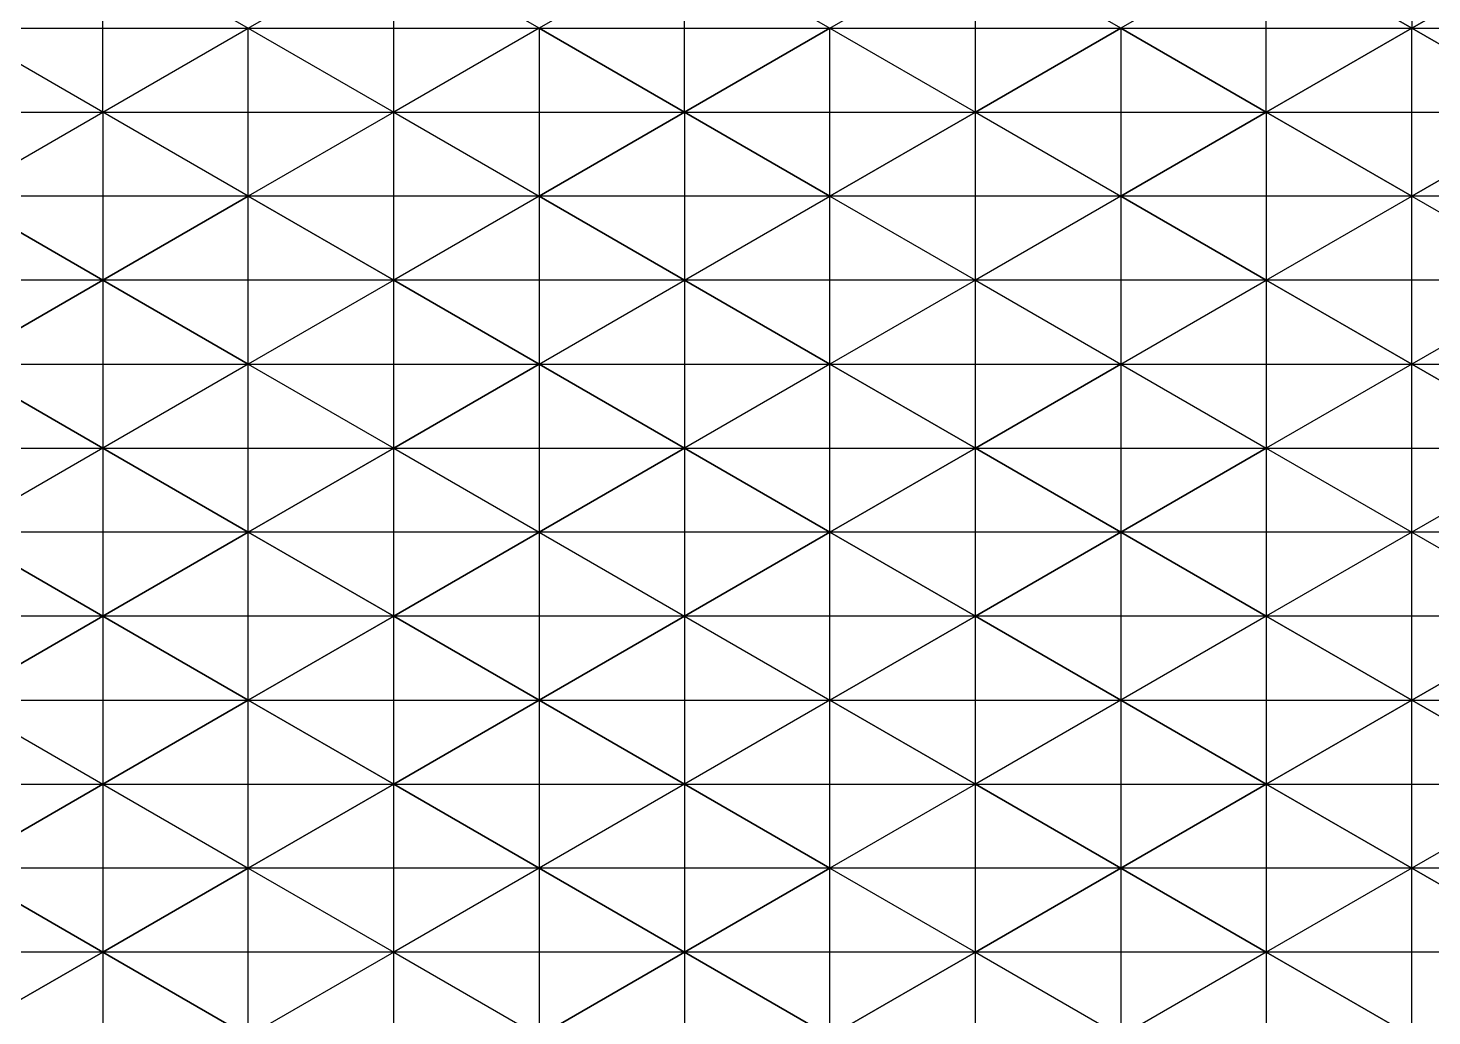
# Model space of a CAD drawing. Header units: millimetres. Extents: x 1123.9 to 1169.6, y 955.4 to 1004.6.
# Drawn here: x 1149.37 to 1159.4, y 972.9 to 979.96 of the extents above; entities that cross this region are included whole.
import ezdxf

# ---------------------------------------------------------------- set-up
doc = ezdxf.new("R2010")
doc.units = ezdxf.units.MM
for name, color, linetype in [('diagonals1', 3, 'Continuous'), ('diagonals2', 2, 'Continuous'), ('Layer1', 7, 'Continuous'), ('Layer2', 4, 'Continuous'), ('Layer3', 6, 'Continuous')]:
    doc.layers.add(name, color=color, linetype=linetype)

msp = doc.modelspace()

# ---------------------------------------------------------------- linework, layer by layer
at = {"layer": 'diagonals1'}
for p, q in [((1149.899, 980.556, 141.442), (1150.938, 979.956, 142.675)), ((1150.938, 979.956, 142.675), (1151.978, 980.556, 141.485)), ((1153.017, 979.956, 142.746), (1151.978, 980.556, 141.485)), ((1154.056, 980.556, 141.556), (1153.017, 979.956, 142.746)), ((1154.056, 980.556, 141.556), (1155.095, 979.956, 142.846)), ((1155.095, 979.956, 142.846), (1156.135, 980.556, 141.655)), ((1157.174, 979.956, 142.974), (1156.135, 980.556, 141.655)), ((1158.213, 980.556, 141.784), (1157.174, 979.956, 142.974)), ((1158.213, 980.556, 141.784), (1159.253, 979.956, 143.131)), ((1159.253, 979.956, 143.131), (1160.292, 980.556, 141.94)), ((1149.899, 979.356, 141.442), (1148.86, 979.956, 142.633)), ((1149.899, 979.356, 141.442), (1150.938, 979.956, 142.675)), ((1150.938, 979.956, 142.675), (1151.978, 979.356, 141.485)), ((1153.017, 979.956, 142.746), (1151.978, 979.356, 141.485)), ((1154.056, 979.356, 141.556), (1153.017, 979.956, 142.746)), ((1154.056, 979.356, 141.556), (1155.095, 979.956, 142.846)), ((1155.095, 979.956, 142.846), (1156.135, 979.356, 141.655)), ((1157.174, 979.956, 142.974), (1156.135, 979.356, 141.655)), ((1158.213, 979.356, 141.784), (1157.174, 979.956, 142.974)), ((1158.213, 979.356, 141.784), (1159.253, 979.956, 143.131)), ((1159.253, 979.956, 143.131), (1160.292, 979.356, 141.94)), ((1148.86, 978.756, 142.637), (1149.899, 979.356, 141.442)), ((1150.938, 978.756, 142.68), (1149.899, 979.356, 141.442)), ((1151.978, 979.356, 141.485), (1150.938, 978.756, 142.68)), ((1151.978, 979.356, 141.485), (1153.017, 978.756, 142.751)), ((1153.017, 978.756, 142.751), (1154.056, 979.356, 141.556)), ((1155.095, 978.756, 142.851), (1154.056, 979.356, 141.556)), ((1156.135, 979.356, 141.655), (1155.095, 978.756, 142.851)), ((1156.135, 979.356, 141.655), (1157.174, 978.756, 142.979)), ((1157.174, 978.756, 142.979), (1158.213, 979.356, 141.784)), ((1159.253, 978.756, 143.136), (1158.213, 979.356, 141.784)), ((1160.292, 979.356, 141.94), (1159.253, 978.756, 143.136)), ((1149.899, 978.156, 141.447), (1148.86, 978.756, 142.637)), ((1149.899, 978.156, 141.447), (1150.938, 978.756, 142.68)), ((1150.938, 978.756, 142.68), (1151.978, 978.156, 141.49)), ((1153.017, 978.756, 142.751), (1151.978, 978.156, 141.49)), ((1154.056, 978.156, 141.561), (1153.017, 978.756, 142.751)), ((1154.056, 978.156, 141.561), (1155.095, 978.756, 142.851)), ((1155.095, 978.756, 142.851), (1156.135, 978.156, 141.66)), ((1157.174, 978.756, 142.979), (1156.135, 978.156, 141.66)), ((1158.213, 978.156, 141.788), (1157.174, 978.756, 142.979)), ((1158.213, 978.156, 141.788), (1159.253, 978.756, 143.136)), ((1159.253, 978.756, 143.136), (1160.292, 978.156, 141.945)), ((1148.86, 977.556, 142.652), (1149.899, 978.156, 141.447)), ((1150.938, 977.556, 142.694), (1149.899, 978.156, 141.447)), ((1151.978, 978.156, 141.49), (1150.938, 977.556, 142.694)), ((1151.978, 978.156, 141.49), (1153.017, 977.556, 142.765)), ((1153.017, 977.556, 142.765), (1154.056, 978.156, 141.561)), ((1155.095, 977.556, 142.865), (1154.056, 978.156, 141.561)), ((1156.135, 978.156, 141.66), (1155.095, 977.556, 142.865)), ((1156.135, 978.156, 141.66), (1157.174, 977.556, 142.993)), ((1157.174, 977.556, 142.993), (1158.213, 978.156, 141.788)), ((1159.253, 977.556, 143.15), (1158.213, 978.156, 141.788)), ((1160.292, 978.156, 141.945), (1159.253, 977.556, 143.15)), ((1149.899, 976.956, 141.461), (1148.86, 977.556, 142.652)), ((1150.938, 977.556, 142.694), (1149.899, 976.956, 141.461)), ((1150.938, 977.556, 142.694), (1151.978, 976.956, 141.504)), ((1153.017, 977.556, 142.765), (1151.978, 976.956, 141.504)), ((1153.017, 977.556, 142.765), (1154.056, 976.956, 141.575)), ((1155.095, 977.556, 142.865), (1154.056, 976.956, 141.575)), ((1156.135, 976.956, 141.674), (1155.095, 977.556, 142.865)), ((1157.174, 977.556, 142.993), (1156.135, 976.956, 141.674)), ((1157.174, 977.556, 142.993), (1158.213, 976.956, 141.803)), ((1159.253, 977.556, 143.15), (1158.213, 976.956, 141.803)), ((1160.292, 976.956, 141.959), (1159.253, 977.556, 143.15)), ((1149.899, 976.956, 141.461), (1148.86, 976.356, 142.675)), ((1150.938, 976.356, 142.718), (1149.899, 976.956, 141.461)), ((1151.978, 976.956, 141.504), (1150.938, 976.356, 142.718)), ((1151.978, 976.956, 141.504), (1153.017, 976.356, 142.789)), ((1153.017, 976.356, 142.789), (1154.056, 976.956, 141.575)), ((1154.056, 976.956, 141.575), (1155.095, 976.356, 142.889)), ((1156.135, 976.956, 141.674), (1155.095, 976.356, 142.889)), ((1157.174, 976.356, 143.017), (1156.135, 976.956, 141.674)), ((1157.174, 976.356, 143.017), (1158.213, 976.956, 141.803)), ((1158.213, 976.956, 141.803), (1159.253, 976.356, 143.174)), ((1160.292, 976.956, 141.959), (1159.253, 976.356, 143.174)), ((1148.86, 976.356, 142.675), (1149.899, 975.756, 141.485)), ((1150.938, 976.356, 142.718), (1149.899, 975.756, 141.485)), ((1151.978, 975.756, 141.527), (1150.938, 976.356, 142.718)), ((1151.978, 975.756, 141.527), (1153.017, 976.356, 142.789)), ((1153.017, 976.356, 142.789), (1154.056, 975.756, 141.599)), ((1155.095, 976.356, 142.889), (1154.056, 975.756, 141.599)), ((1155.095, 976.356, 142.889), (1156.135, 975.756, 141.698)), ((1156.135, 975.756, 141.698), (1157.174, 976.356, 143.017)), ((1158.213, 975.756, 141.826), (1157.174, 976.356, 143.017)), ((1159.253, 976.356, 143.174), (1158.213, 975.756, 141.826)), ((1159.253, 976.356, 143.174), (1160.292, 975.756, 141.983)), ((1149.899, 975.756, 141.485), (1148.86, 975.156, 142.709)), ((1149.899, 975.756, 141.485), (1150.938, 975.156, 142.751)), ((1150.938, 975.156, 142.751), (1151.978, 975.756, 141.527)), ((1153.017, 975.156, 142.822), (1151.978, 975.756, 141.527)), ((1154.056, 975.756, 141.599), (1153.017, 975.156, 142.822)), ((1154.056, 975.756, 141.599), (1155.095, 975.156, 142.922)), ((1155.095, 975.156, 142.922), (1156.135, 975.756, 141.698)), ((1156.135, 975.756, 141.698), (1157.174, 975.156, 143.05)), ((1158.213, 975.756, 141.826), (1157.174, 975.156, 143.05)), ((1159.253, 975.156, 143.207), (1158.213, 975.756, 141.826)), ((1159.253, 975.156, 143.207), (1160.292, 975.756, 141.983)), ((1148.86, 975.156, 142.709), (1149.899, 974.556, 141.518)), ((1149.899, 974.556, 141.518), (1150.938, 975.156, 142.751)), ((1150.938, 975.156, 142.751), (1151.978, 974.556, 141.561)), ((1153.017, 975.156, 142.822), (1151.978, 974.556, 141.561)), ((1154.056, 974.556, 141.632), (1153.017, 975.156, 142.822)), ((1155.095, 975.156, 142.922), (1154.056, 974.556, 141.632)), ((1156.135, 974.556, 141.731), (1155.095, 975.156, 142.922)), ((1157.174, 975.156, 143.05), (1156.135, 974.556, 141.731)), ((1157.174, 975.156, 143.05), (1158.213, 974.556, 141.859)), ((1158.213, 974.556, 141.859), (1159.253, 975.156, 143.207)), ((1160.292, 974.556, 142.016), (1159.253, 975.156, 143.207)), ((1148.86, 973.956, 142.751), (1149.899, 974.556, 141.518)), ((1149.899, 974.556, 141.518), (1150.938, 973.956, 142.794)), ((1151.978, 974.556, 141.561), (1150.938, 973.956, 142.794)), ((1151.978, 974.556, 141.561), (1153.017, 973.956, 142.865)), ((1154.056, 974.556, 141.632), (1153.017, 973.956, 142.865)), ((1155.095, 973.956, 142.965), (1154.056, 974.556, 141.632)), ((1156.135, 974.556, 141.731), (1155.095, 973.956, 142.965)), ((1157.174, 973.956, 143.093), (1156.135, 974.556, 141.731)), ((1157.174, 973.956, 143.093), (1158.213, 974.556, 141.859)), ((1158.213, 974.556, 141.859), (1159.253, 973.956, 143.25)), ((1160.292, 974.556, 142.016), (1159.253, 973.956, 143.25)), ((1149.899, 973.356, 141.561), (1148.86, 973.956, 142.751)), ((1150.938, 973.956, 142.794), (1149.899, 973.356, 141.561)), ((1150.938, 973.956, 142.794), (1151.978, 973.356, 141.603)), ((1153.017, 973.956, 142.865), (1151.978, 973.356, 141.603)), ((1153.017, 973.956, 142.865), (1154.056, 973.356, 141.674)), ((1154.056, 973.356, 141.674), (1155.095, 973.956, 142.965)), ((1155.095, 973.956, 142.965), (1156.135, 973.356, 141.774)), ((1156.135, 973.356, 141.774), (1157.174, 973.956, 143.093)), ((1158.213, 973.356, 141.902), (1157.174, 973.956, 143.093)), ((1159.253, 973.956, 143.25), (1158.213, 973.356, 141.902)), ((1159.253, 973.956, 143.25), (1160.292, 973.356, 142.059)), ((1149.899, 973.356, 141.561), (1148.86, 972.756, 142.803)), ((1150.938, 972.756, 142.846), (1149.899, 973.356, 141.561)), ((1151.978, 973.356, 141.603), (1150.938, 972.756, 142.846)), ((1151.978, 973.356, 141.603), (1153.017, 972.756, 142.917)), ((1153.017, 972.756, 142.917), (1154.056, 973.356, 141.674)), ((1154.056, 973.356, 141.674), (1155.095, 972.756, 143.017)), ((1155.095, 972.756, 143.017), (1156.135, 973.356, 141.774)), ((1156.135, 973.356, 141.774), (1157.174, 972.756, 143.145)), ((1158.213, 973.356, 141.902), (1157.174, 972.756, 143.145)), ((1159.253, 972.756, 143.302), (1158.213, 973.356, 141.902))]:
    msp.add_line(p, q, dxfattribs=at)
at = {"layer": 'diagonals2'}
for p, q in [((1159.253, 979.956, 140.731), (1158.213, 980.556, 141.784)), ((1160.292, 980.556, 141.94), (1159.253, 979.956, 140.731)), ((1149.899, 979.356, 141.442), (1148.86, 979.956, 140.233)), ((1149.899, 979.356, 141.442), (1150.938, 979.956, 140.275)), ((1150.938, 979.956, 140.275), (1151.978, 979.356, 141.485)), ((1153.017, 979.956, 140.346), (1151.978, 979.356, 141.485)), ((1153.017, 979.956, 140.346), (1154.056, 979.356, 141.556)), ((1155.095, 979.956, 140.446), (1154.056, 979.356, 141.556)), ((1155.095, 979.956, 140.446), (1156.135, 979.356, 141.655)), ((1156.135, 979.356, 141.655), (1157.174, 979.956, 140.574)), ((1157.174, 979.956, 140.574), (1158.213, 979.356, 141.784)), ((1159.253, 979.956, 140.731), (1158.213, 979.356, 141.784)), ((1160.292, 979.356, 141.94), (1159.253, 979.956, 140.731)), ((1148.86, 978.756, 140.237), (1149.899, 979.356, 141.442)), ((1150.938, 978.756, 140.28), (1149.899, 979.356, 141.442)), ((1151.978, 979.356, 141.485), (1150.938, 978.756, 140.28)), ((1151.978, 979.356, 141.485), (1153.017, 978.756, 140.351)), ((1154.056, 979.356, 141.556), (1153.017, 978.756, 140.351)), ((1154.056, 979.356, 141.556), (1155.095, 978.756, 140.451)), ((1155.095, 978.756, 140.451), (1156.135, 979.356, 141.655)), ((1156.135, 979.356, 141.655), (1157.174, 978.756, 140.579)), ((1158.213, 979.356, 141.784), (1157.174, 978.756, 140.579)), ((1158.213, 979.356, 141.784), (1159.253, 978.756, 140.736)), ((1159.253, 978.756, 140.736), (1160.292, 979.356, 141.94)), ((1148.86, 978.756, 140.237), (1149.899, 978.156, 141.447)), ((1150.938, 978.756, 140.28), (1149.899, 978.156, 141.447)), ((1151.978, 978.156, 141.49), (1150.938, 978.756, 140.28)), ((1153.017, 978.756, 140.351), (1151.978, 978.156, 141.49)), ((1153.017, 978.756, 140.351), (1154.056, 978.156, 141.561)), ((1154.056, 978.156, 141.561), (1155.095, 978.756, 140.451)), ((1155.095, 978.756, 140.451), (1156.135, 978.156, 141.66)), ((1157.174, 978.756, 140.579), (1156.135, 978.156, 141.66)), ((1157.174, 978.756, 140.579), (1158.213, 978.156, 141.788)), ((1158.213, 978.156, 141.788), (1159.253, 978.756, 140.736)), ((1159.253, 978.756, 140.736), (1160.292, 978.156, 141.945)), ((1149.899, 978.156, 141.447), (1148.86, 977.556, 140.252)), ((1149.899, 978.156, 141.447), (1150.938, 977.556, 140.294)), ((1151.978, 978.156, 141.49), (1150.938, 977.556, 140.294)), ((1153.017, 977.556, 140.365), (1151.978, 978.156, 141.49)), ((1153.017, 977.556, 140.365), (1154.056, 978.156, 141.561)), ((1154.056, 978.156, 141.561), (1155.095, 977.556, 140.465)), ((1156.135, 978.156, 141.66), (1155.095, 977.556, 140.465)), ((1156.135, 978.156, 141.66), (1157.174, 977.556, 140.593)), ((1157.174, 977.556, 140.593), (1158.213, 978.156, 141.788)), ((1158.213, 978.156, 141.788), (1159.253, 977.556, 140.75)), ((1160.292, 978.156, 141.945), (1159.253, 977.556, 140.75)), ((1148.86, 977.556, 140.252), (1149.899, 976.956, 141.461)), ((1150.938, 977.556, 140.294), (1149.899, 976.956, 141.461)), ((1150.938, 977.556, 140.294), (1151.978, 976.956, 141.504)), ((1151.978, 976.956, 141.504), (1153.017, 977.556, 140.365)), ((1154.056, 976.956, 141.575), (1153.017, 977.556, 140.365)), ((1155.095, 977.556, 140.465), (1154.056, 976.956, 141.575)), ((1155.095, 977.556, 140.465), (1156.135, 976.956, 141.674)), ((1156.135, 976.956, 141.674), (1157.174, 977.556, 140.593)), ((1157.174, 977.556, 140.593), (1158.213, 976.956, 141.803)), ((1159.253, 977.556, 140.75), (1158.213, 976.956, 141.803)), ((1159.253, 977.556, 140.75), (1160.292, 976.956, 141.959)), ((1149.899, 976.956, 141.461), (1148.86, 976.356, 140.275)), ((1149.899, 976.956, 141.461), (1150.938, 976.356, 140.318)), ((1150.938, 976.356, 140.318), (1151.978, 976.956, 141.504)), ((1151.978, 976.956, 141.504), (1153.017, 976.356, 140.389)), ((1154.056, 976.956, 141.575), (1153.017, 976.356, 140.389)), ((1155.095, 976.356, 140.489), (1154.056, 976.956, 141.575)), ((1155.095, 976.356, 140.489), (1156.135, 976.956, 141.674)), ((1156.135, 976.956, 141.674), (1157.174, 976.356, 140.617)), ((1158.213, 976.956, 141.803), (1157.174, 976.356, 140.617)), ((1158.213, 976.956, 141.803), (1159.253, 976.356, 140.774)), ((1160.292, 976.956, 141.959), (1159.253, 976.356, 140.774)), ((1149.899, 975.756, 141.485), (1148.86, 976.356, 140.275)), ((1149.899, 975.756, 141.485), (1150.938, 976.356, 140.318)), ((1150.938, 976.356, 140.318), (1151.978, 975.756, 141.527)), ((1153.017, 976.356, 140.389), (1151.978, 975.756, 141.527)), ((1153.017, 976.356, 140.389), (1154.056, 975.756, 141.599)), ((1154.056, 975.756, 141.599), (1155.095, 976.356, 140.489)), ((1156.135, 975.756, 141.698), (1155.095, 976.356, 140.489)), ((1157.174, 976.356, 140.617), (1156.135, 975.756, 141.698)), ((1157.174, 976.356, 140.617), (1158.213, 975.756, 141.826)), ((1159.253, 976.356, 140.774), (1158.213, 975.756, 141.826)), ((1159.253, 976.356, 140.774), (1160.292, 975.756, 141.983)), ((1148.86, 975.156, 140.309), (1149.899, 975.756, 141.485)), ((1150.938, 975.156, 140.351), (1149.899, 975.756, 141.485)), ((1151.978, 975.756, 141.527), (1150.938, 975.156, 140.351)), ((1151.978, 975.756, 141.527), (1153.017, 975.156, 140.422)), ((1153.017, 975.156, 140.422), (1154.056, 975.756, 141.599)), ((1154.056, 975.756, 141.599), (1155.095, 975.156, 140.522)), ((1156.135, 975.756, 141.698), (1155.095, 975.156, 140.522)), ((1157.174, 975.156, 140.65), (1156.135, 975.756, 141.698)), ((1158.213, 975.756, 141.826), (1157.174, 975.156, 140.65)), ((1158.213, 975.756, 141.826), (1159.253, 975.156, 140.807)), ((1160.292, 975.756, 141.983), (1159.253, 975.156, 140.807)), ((1148.86, 975.156, 140.309), (1149.899, 974.556, 141.518)), ((1150.938, 975.156, 140.351), (1149.899, 974.556, 141.518)), ((1151.978, 974.556, 141.561), (1150.938, 975.156, 140.351)), ((1151.978, 974.556, 141.561), (1153.017, 975.156, 140.422)), ((1153.017, 975.156, 140.422), (1154.056, 974.556, 141.632)), ((1155.095, 975.156, 140.522), (1154.056, 974.556, 141.632)), ((1155.095, 975.156, 140.522), (1156.135, 974.556, 141.731)), ((1157.174, 975.156, 140.65), (1156.135, 974.556, 141.731)), ((1158.213, 974.556, 141.859), (1157.174, 975.156, 140.65)), ((1159.253, 975.156, 140.807), (1158.213, 974.556, 141.859)), ((1159.253, 975.156, 140.807), (1160.292, 974.556, 142.016)), ((1149.899, 974.556, 141.518), (1148.86, 973.956, 140.351)), ((1149.899, 974.556, 141.518), (1150.938, 973.956, 140.394)), ((1150.938, 973.956, 140.394), (1151.978, 974.556, 141.561)), ((1153.017, 973.956, 140.465), (1151.978, 974.556, 141.561)), ((1154.056, 974.556, 141.632), (1153.017, 973.956, 140.465)), ((1154.056, 974.556, 141.632), (1155.095, 973.956, 140.565)), ((1156.135, 974.556, 141.731), (1155.095, 973.956, 140.565)), ((1156.135, 974.556, 141.731), (1157.174, 973.956, 140.693)), ((1158.213, 974.556, 141.859), (1157.174, 973.956, 140.693)), ((1159.253, 973.956, 140.85), (1158.213, 974.556, 141.859)), ((1160.292, 974.556, 142.016), (1159.253, 973.956, 140.85)), ((1148.86, 973.956, 140.351), (1149.899, 973.356, 141.561)), ((1149.899, 973.356, 141.561), (1150.938, 973.956, 140.394)), ((1150.938, 973.956, 140.394), (1151.978, 973.356, 141.603)), ((1153.017, 973.956, 140.465), (1151.978, 973.356, 141.603)), ((1154.056, 973.356, 141.674), (1153.017, 973.956, 140.465)), ((1155.095, 973.956, 140.565), (1154.056, 973.356, 141.674)), ((1155.095, 973.956, 140.565), (1156.135, 973.356, 141.774)), ((1157.174, 973.956, 140.693), (1156.135, 973.356, 141.774)), ((1157.174, 973.956, 140.693), (1158.213, 973.356, 141.902)), ((1159.253, 973.956, 140.85), (1158.213, 973.356, 141.902)), ((1160.292, 973.356, 142.059), (1159.253, 973.956, 140.85)), ((1148.86, 972.756, 140.403), (1149.899, 973.356, 141.561)), ((1149.899, 973.356, 141.561), (1150.938, 972.756, 140.446)), ((1151.978, 973.356, 141.603), (1150.938, 972.756, 140.446)), ((1151.978, 973.356, 141.603), (1153.017, 972.756, 140.517)), ((1154.056, 973.356, 141.674), (1153.017, 972.756, 140.517)), ((1155.095, 972.756, 140.617), (1154.056, 973.356, 141.674)), ((1156.135, 973.356, 141.774), (1155.095, 972.756, 140.617)), ((1156.135, 973.356, 141.774), (1157.174, 972.756, 140.745)), ((1158.213, 973.356, 141.902), (1157.174, 972.756, 140.745)), ((1158.213, 973.356, 141.902), (1159.253, 972.756, 140.902))]:
    msp.add_line(p, q, dxfattribs=at)
at = {"layer": 'Layer1'}
for p, q in [((1159.253, 981.156, 143.136), (1159.253, 979.956, 143.131)), ((1148.86, 979.956, 142.633), (1150.938, 979.956, 142.675)), ((1150.938, 979.956, 142.675), (1153.017, 979.956, 142.746)), ((1150.938, 978.756, 142.68), (1150.938, 979.956, 142.675)), ((1153.017, 979.956, 142.746), (1155.095, 979.956, 142.846)), ((1153.017, 979.956, 142.746), (1153.017, 978.756, 142.751)), ((1155.095, 979.956, 142.846), (1157.174, 979.956, 142.974)), ((1155.095, 978.756, 142.851), (1155.095, 979.956, 142.846)), ((1157.174, 979.956, 142.974), (1159.253, 979.956, 143.131)), ((1157.174, 979.956, 142.974), (1159.253, 979.956, 143.131)), ((1157.174, 979.956, 142.974), (1157.174, 978.756, 142.979)), ((1159.253, 979.956, 143.131), (1161.331, 979.956, 143.316)), ((1159.253, 979.956, 143.131), (1161.331, 979.956, 143.316)), ((1159.253, 978.756, 143.136), (1159.253, 979.956, 143.131)), ((1150.938, 978.756, 142.68), (1148.86, 978.756, 142.637)), ((1153.017, 978.756, 142.751), (1150.938, 978.756, 142.68)), ((1150.938, 977.556, 142.694), (1150.938, 978.756, 142.68)), ((1155.095, 978.756, 142.851), (1153.017, 978.756, 142.751)), ((1153.017, 978.756, 142.751), (1153.017, 977.556, 142.765)), ((1157.174, 978.756, 142.979), (1155.095, 978.756, 142.851)), ((1155.095, 977.556, 142.865), (1155.095, 978.756, 142.851)), ((1159.253, 978.756, 143.136), (1157.174, 978.756, 142.979)), ((1157.174, 978.756, 142.979), (1157.174, 977.556, 142.993)), ((1161.331, 978.756, 143.321), (1159.253, 978.756, 143.136)), ((1159.253, 977.556, 143.15), (1159.253, 978.756, 143.136)), ((1148.86, 977.556, 142.652), (1150.938, 977.556, 142.694)), ((1150.938, 977.556, 142.694), (1153.017, 977.556, 142.765)), ((1150.938, 976.356, 142.718), (1150.938, 977.556, 142.694)), ((1153.017, 977.556, 142.765), (1155.095, 977.556, 142.865)), ((1153.017, 977.556, 142.765), (1153.017, 976.356, 142.789)), ((1155.095, 977.556, 142.865), (1157.174, 977.556, 142.993)), ((1155.095, 976.356, 142.889), (1155.095, 977.556, 142.865)), ((1157.174, 977.556, 142.993), (1159.253, 977.556, 143.15)), ((1157.174, 977.556, 142.993), (1157.174, 976.356, 143.017)), ((1159.253, 977.556, 143.15), (1161.331, 977.556, 143.335)), ((1159.253, 976.356, 143.174), (1159.253, 977.556, 143.15)), ((1150.938, 976.356, 142.718), (1148.86, 976.356, 142.675)), ((1153.017, 976.356, 142.789), (1150.938, 976.356, 142.718)), ((1150.938, 975.156, 142.751), (1150.938, 976.356, 142.718)), ((1155.095, 976.356, 142.889), (1153.017, 976.356, 142.789)), ((1153.017, 976.356, 142.789), (1153.017, 975.156, 142.822)), ((1157.174, 976.356, 143.017), (1155.095, 976.356, 142.889)), ((1155.095, 975.156, 142.922), (1155.095, 976.356, 142.889)), ((1159.253, 976.356, 143.174), (1157.174, 976.356, 143.017)), ((1157.174, 976.356, 143.017), (1157.174, 975.156, 143.05)), ((1161.331, 976.356, 143.359), (1159.253, 976.356, 143.174)), ((1159.253, 975.156, 143.207), (1159.253, 976.356, 143.174)), ((1148.86, 975.156, 142.709), (1150.938, 975.156, 142.751)), ((1150.938, 975.156, 142.751), (1153.017, 975.156, 142.822)), ((1150.938, 973.956, 142.794), (1150.938, 975.156, 142.751)), ((1153.017, 975.156, 142.822), (1155.095, 975.156, 142.922)), ((1153.017, 975.156, 142.822), (1153.017, 973.956, 142.865)), ((1155.095, 975.156, 142.922), (1157.174, 975.156, 143.05)), ((1155.095, 973.956, 142.965), (1155.095, 975.156, 142.922)), ((1157.174, 975.156, 143.05), (1159.253, 975.156, 143.207)), ((1157.174, 975.156, 143.05), (1157.174, 973.956, 143.093)), ((1159.253, 975.156, 143.207), (1161.331, 975.156, 143.392)), ((1159.253, 973.956, 143.25), (1159.253, 975.156, 143.207)), ((1150.938, 973.956, 142.794), (1148.86, 973.956, 142.751)), ((1153.017, 973.956, 142.865), (1150.938, 973.956, 142.794)), ((1150.938, 972.756, 142.846), (1150.938, 973.956, 142.794)), ((1155.095, 973.956, 142.965), (1153.017, 973.956, 142.865)), ((1153.017, 973.956, 142.865), (1153.017, 972.756, 142.917)), ((1157.174, 973.956, 143.093), (1155.095, 973.956, 142.965)), ((1155.095, 972.756, 143.017), (1155.095, 973.956, 142.965)), ((1155.095, 973.956, 142.965), (1155.095, 973.956, 142.965)), ((1159.253, 973.956, 143.25), (1157.174, 973.956, 143.093)), ((1157.174, 973.956, 143.093), (1157.174, 972.756, 143.145)), ((1161.331, 973.956, 143.435), (1159.253, 973.956, 143.25)), ((1159.253, 972.756, 143.302), (1159.253, 973.956, 143.25))]:
    msp.add_line(p, q, dxfattribs=at)
at = {"layer": 'Layer2'}
for p, q in [((1149.899, 979.356, 141.442), (1149.899, 980.556, 141.442)), ((1151.978, 979.356, 141.485), (1151.978, 980.556, 141.485)), ((1154.056, 979.356, 141.556), (1154.056, 980.556, 141.556)), ((1156.135, 979.356, 141.655), (1156.135, 980.556, 141.655)), ((1158.213, 979.356, 141.784), (1158.213, 980.556, 141.784)), ((1147.821, 979.356, 141.428), (1149.899, 979.356, 141.442)), ((1149.899, 979.356, 141.442), (1151.978, 979.356, 141.485)), ((1149.899, 979.356, 141.442), (1149.899, 978.156, 141.447)), ((1151.978, 979.356, 141.485), (1154.056, 979.356, 141.556)), ((1151.978, 978.156, 141.49), (1151.978, 979.356, 141.485)), ((1154.056, 979.356, 141.556), (1156.135, 979.356, 141.655)), ((1154.056, 979.356, 141.556), (1154.056, 978.156, 141.561)), ((1156.135, 979.356, 141.655), (1158.213, 979.356, 141.784)), ((1156.135, 978.156, 141.66), (1156.135, 979.356, 141.655)), ((1158.213, 979.356, 141.784), (1160.292, 979.356, 141.94)), ((1158.213, 979.356, 141.784), (1158.213, 978.156, 141.788)), ((1149.899, 978.156, 141.447), (1147.821, 978.156, 141.433)), ((1151.978, 978.156, 141.49), (1149.899, 978.156, 141.447)), ((1149.899, 978.156, 141.447), (1149.899, 976.956, 141.461)), ((1154.056, 978.156, 141.561), (1151.978, 978.156, 141.49)), ((1151.978, 976.956, 141.504), (1151.978, 978.156, 141.49)), ((1156.135, 978.156, 141.66), (1154.056, 978.156, 141.561)), ((1154.056, 978.156, 141.561), (1154.056, 976.956, 141.575)), ((1158.213, 978.156, 141.788), (1156.135, 978.156, 141.66)), ((1156.135, 976.956, 141.674), (1156.135, 978.156, 141.66)), ((1160.292, 978.156, 141.945), (1158.213, 978.156, 141.788)), ((1158.213, 978.156, 141.788), (1158.213, 976.956, 141.803)), ((1147.821, 976.956, 141.447), (1149.899, 976.956, 141.461)), ((1149.899, 976.956, 141.461), (1151.978, 976.956, 141.504)), ((1149.899, 976.956, 141.461), (1149.899, 975.756, 141.485)), ((1151.978, 976.956, 141.504), (1154.056, 976.956, 141.575)), ((1151.978, 975.756, 141.527), (1151.978, 976.956, 141.504)), ((1154.056, 976.956, 141.575), (1156.135, 976.956, 141.674)), ((1154.056, 976.956, 141.575), (1154.056, 975.756, 141.599)), ((1156.135, 976.956, 141.674), (1158.213, 976.956, 141.803)), ((1156.135, 975.756, 141.698), (1156.135, 976.956, 141.674)), ((1158.213, 976.956, 141.803), (1160.292, 976.956, 141.959)), ((1158.213, 976.956, 141.803), (1158.213, 975.756, 141.826)), ((1149.899, 975.756, 141.485), (1147.821, 975.756, 141.471)), ((1151.978, 975.756, 141.527), (1149.899, 975.756, 141.485)), ((1149.899, 975.756, 141.485), (1149.899, 974.556, 141.518)), ((1154.056, 975.756, 141.599), (1151.978, 975.756, 141.527)), ((1151.978, 974.556, 141.561), (1151.978, 975.756, 141.527)), ((1156.135, 975.756, 141.698), (1154.056, 975.756, 141.599)), ((1154.056, 975.756, 141.599), (1154.056, 974.556, 141.632)), ((1158.213, 975.756, 141.826), (1156.135, 975.756, 141.698)), ((1156.135, 974.556, 141.731), (1156.135, 975.756, 141.698)), ((1160.292, 975.756, 141.983), (1158.213, 975.756, 141.826)), ((1158.213, 975.756, 141.826), (1158.213, 974.556, 141.859)), ((1147.821, 974.556, 141.504), (1149.899, 974.556, 141.518)), ((1149.899, 974.556, 141.518), (1151.978, 974.556, 141.561)), ((1149.899, 974.556, 141.518), (1149.899, 973.356, 141.561)), ((1151.978, 974.556, 141.561), (1154.056, 974.556, 141.632)), ((1151.978, 973.356, 141.603), (1151.978, 974.556, 141.561)), ((1154.056, 974.556, 141.632), (1156.135, 974.556, 141.731)), ((1154.056, 974.556, 141.632), (1154.056, 973.356, 141.674)), ((1156.135, 974.556, 141.731), (1158.213, 974.556, 141.859)), ((1156.135, 973.356, 141.774), (1156.135, 974.556, 141.731)), ((1158.213, 974.556, 141.859), (1160.292, 974.556, 142.016)), ((1158.213, 974.556, 141.859), (1158.213, 973.356, 141.902)), ((1149.899, 973.356, 141.561), (1147.821, 973.356, 141.546)), ((1151.978, 973.356, 141.603), (1149.899, 973.356, 141.561)), ((1149.899, 973.356, 141.561), (1149.899, 972.156, 141.613)), ((1154.056, 973.356, 141.674), (1151.978, 973.356, 141.603)), ((1151.978, 972.156, 141.655), (1151.978, 973.356, 141.603)), ((1156.135, 973.356, 141.774), (1154.056, 973.356, 141.674)), ((1154.056, 973.356, 141.674), (1154.056, 972.156, 141.727)), ((1158.213, 973.356, 141.902), (1156.135, 973.356, 141.774)), ((1156.135, 972.156, 141.826), (1156.135, 973.356, 141.774)), ((1156.135, 973.356, 141.774), (1156.135, 973.356, 141.774)), ((1160.292, 973.356, 142.059), (1158.213, 973.356, 141.902)), ((1158.213, 973.356, 141.902), (1158.213, 972.156, 141.954))]:
    msp.add_line(p, q, dxfattribs=at)
at = {"layer": 'Layer3'}
for p, q in [((1159.253, 981.156, 140.736), (1159.253, 979.956, 140.731)), ((1148.86, 979.956, 140.233), (1150.938, 979.956, 140.275)), ((1150.938, 979.956, 140.275), (1153.017, 979.956, 140.346)), ((1150.938, 978.756, 140.28), (1150.938, 979.956, 140.275)), ((1153.017, 979.956, 140.346), (1155.095, 979.956, 140.446)), ((1153.017, 979.956, 140.346), (1153.017, 978.756, 140.351)), ((1155.095, 979.956, 140.446), (1157.174, 979.956, 140.574)), ((1155.095, 978.756, 140.451), (1155.095, 979.956, 140.446)), ((1157.174, 979.956, 140.574), (1159.253, 979.956, 140.731)), ((1157.174, 979.956, 140.574), (1159.253, 979.956, 140.731)), ((1157.174, 979.956, 140.574), (1157.174, 978.756, 140.579)), ((1159.253, 979.956, 140.731), (1161.331, 979.956, 140.916)), ((1159.253, 979.956, 140.731), (1161.331, 979.956, 140.916)), ((1159.253, 978.756, 140.736), (1159.253, 979.956, 140.731)), ((1150.938, 978.756, 140.28), (1148.86, 978.756, 140.237)), ((1153.017, 978.756, 140.351), (1150.938, 978.756, 140.28)), ((1150.938, 977.556, 140.294), (1150.938, 978.756, 140.28)), ((1155.095, 978.756, 140.451), (1153.017, 978.756, 140.351)), ((1153.017, 978.756, 140.351), (1153.017, 977.556, 140.365)), ((1157.174, 978.756, 140.579), (1155.095, 978.756, 140.451)), ((1155.095, 977.556, 140.465), (1155.095, 978.756, 140.451)), ((1159.253, 978.756, 140.736), (1157.174, 978.756, 140.579)), ((1157.174, 978.756, 140.579), (1157.174, 977.556, 140.593)), ((1161.331, 978.756, 140.921), (1159.253, 978.756, 140.736)), ((1159.253, 977.556, 140.75), (1159.253, 978.756, 140.736)), ((1148.86, 977.556, 140.252), (1150.938, 977.556, 140.294)), ((1150.938, 977.556, 140.294), (1153.017, 977.556, 140.365)), ((1150.938, 976.356, 140.318), (1150.938, 977.556, 140.294)), ((1153.017, 977.556, 140.365), (1155.095, 977.556, 140.465)), ((1153.017, 977.556, 140.365), (1153.017, 976.356, 140.389)), ((1155.095, 977.556, 140.465), (1157.174, 977.556, 140.593)), ((1155.095, 976.356, 140.489), (1155.095, 977.556, 140.465)), ((1157.174, 977.556, 140.593), (1159.253, 977.556, 140.75)), ((1157.174, 977.556, 140.593), (1157.174, 976.356, 140.617)), ((1159.253, 977.556, 140.75), (1161.331, 977.556, 140.935)), ((1159.253, 976.356, 140.774), (1159.253, 977.556, 140.75)), ((1150.938, 976.356, 140.318), (1148.86, 976.356, 140.275)), ((1153.017, 976.356, 140.389), (1150.938, 976.356, 140.318)), ((1150.938, 975.156, 140.351), (1150.938, 976.356, 140.318)), ((1155.095, 976.356, 140.489), (1153.017, 976.356, 140.389)), ((1153.017, 976.356, 140.389), (1153.017, 975.156, 140.422)), ((1157.174, 976.356, 140.617), (1155.095, 976.356, 140.489)), ((1155.095, 975.156, 140.522), (1155.095, 976.356, 140.489)), ((1159.253, 976.356, 140.774), (1157.174, 976.356, 140.617)), ((1157.174, 976.356, 140.617), (1157.174, 975.156, 140.65)), ((1161.331, 976.356, 140.959), (1159.253, 976.356, 140.774)), ((1159.253, 975.156, 140.807), (1159.253, 976.356, 140.774)), ((1148.86, 975.156, 140.309), (1150.938, 975.156, 140.351)), ((1150.938, 975.156, 140.351), (1153.017, 975.156, 140.422)), ((1150.938, 973.956, 140.394), (1150.938, 975.156, 140.351)), ((1153.017, 975.156, 140.422), (1155.095, 975.156, 140.522)), ((1153.017, 975.156, 140.422), (1153.017, 973.956, 140.465)), ((1155.095, 975.156, 140.522), (1157.174, 975.156, 140.65)), ((1155.095, 973.956, 140.565), (1155.095, 975.156, 140.522)), ((1157.174, 975.156, 140.65), (1159.253, 975.156, 140.807)), ((1157.174, 975.156, 140.65), (1157.174, 973.956, 140.693)), ((1159.253, 975.156, 140.807), (1161.331, 975.156, 140.992)), ((1159.253, 973.956, 140.85), (1159.253, 975.156, 140.807)), ((1150.938, 973.956, 140.394), (1148.86, 973.956, 140.351)), ((1153.017, 973.956, 140.465), (1150.938, 973.956, 140.394)), ((1150.938, 972.756, 140.446), (1150.938, 973.956, 140.394)), ((1155.095, 973.956, 140.565), (1153.017, 973.956, 140.465)), ((1153.017, 973.956, 140.465), (1153.017, 972.756, 140.517)), ((1157.174, 973.956, 140.693), (1155.095, 973.956, 140.565)), ((1155.095, 972.756, 140.617), (1155.095, 973.956, 140.565)), ((1155.095, 973.956, 140.565), (1155.095, 973.956, 140.565)), ((1159.253, 973.956, 140.85), (1157.174, 973.956, 140.693)), ((1157.174, 973.956, 140.693), (1157.174, 972.756, 140.745)), ((1161.331, 973.956, 141.035), (1159.253, 973.956, 140.85)), ((1159.253, 972.756, 140.902), (1159.253, 973.956, 140.85))]:
    msp.add_line(p, q, dxfattribs=at)

doc.saveas('drawing.dxf')
